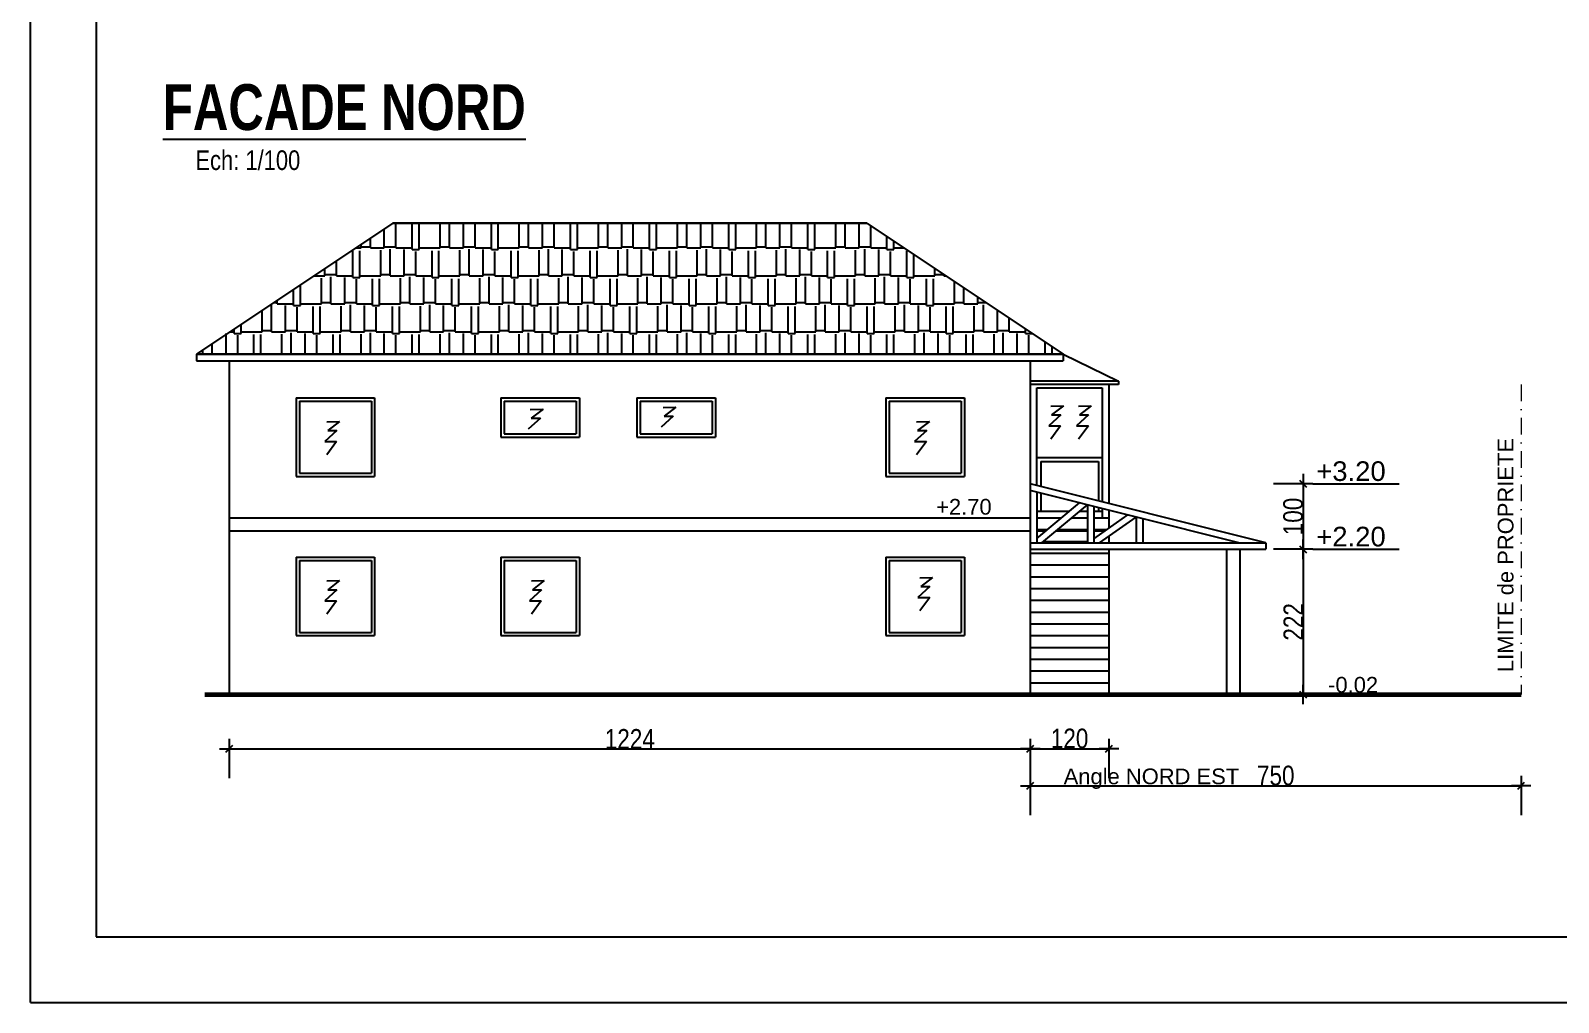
# Model space of a CAD drawing. Header units: centimetres. Extents: x 16433 to 114398, y -50094 to -12305.
# Drawn here: x 48613 to 49780, y -46281 to -45538 of the extents above; entities that cross this region are included whole.
import ezdxf
from ezdxf.enums import TextEntityAlignment as Align

# ---------------------------------------------------------------- set-up
doc = ezdxf.new("R2010")
doc.units = ezdxf.units.CM
doc.header["$LTSCALE"] = 0.5
doc.linetypes.add('TIRETPTX2', pattern=[50.8, 25.4, -12.7, 0, -12.7])
doc.layers.get('DEFPOINTS').update_dxf_attribs({"linetype": 'CONTINUOUS'})
for name, color, linetype in [('01_fenetres', 171, 'CONTINUOUS'), ('01_linteaux', 2, 'CONTINUOUS'), ('01_poch_murs', 253, 'CONTINUOUS'), ('01_texte', 230, 'CONTINUOUS'), ('AA_COTES', 2, 'CONTINUOUS')]:
    doc.layers.add(name, color=color, linetype=linetype)
doc.layers.add('01_murs_coup', color=5, linetype='CONTINUOUS', lineweight=60)
doc.layers.add('01_tram_axes', color=2, linetype='TIRETPTX2', lineweight=9)
doc.styles.add('ARIAL', font='arial.ttf')
doc.styles.add('impact', font='impact.ttf')
doc.styles.add('MATTE_TXT', font='arial.ttf')
doc.styles.add('STYLE2', font='ARIALN.TTF')
doc.dimstyles.new('JB100', dxfattribs={"dimscale": 0.1, "dimtxt": 150, "dimasz": 15, "dimexe": 0.1, "dimexo": 0.1, "dimgap": 0.09, "dimtad": 1, "dimdec": 1, "dimlfac": 2, "dimdsep": 46, "dimtxsty": 'STYLE2', "dimblk1": 'BOND_G', "dimblk2": 'BOND_D', "dimsah": 1, "dimcen": 1.5, "dimdle": 0.01, "dimse1": 1, "dimse2": 1, "dimclrd": 4, "dimclre": 2, "dimclrt": 6, "dimazin": 2, "dimtfac": 2.333333, "dimtdec": 1, "dimtix": 1, "dimtmove": 2, "dimatfit": 3, "dimldrblk": 'BOND_G', "dimfxl": 1, "dimtolj": 1, "dimtzin": 0, "dimarcsym": 0})
doc.dimstyles.new('JB50', dxfattribs={"dimscale": 0.1, "dimtxt": 150, "dimasz": 15, "dimexe": 0.1, "dimexo": 0.1, "dimgap": 0.09, "dimtad": 1, "dimdec": 1, "dimdsep": 46, "dimtxsty": 'STYLE2', "dimblk1": 'BOND_G', "dimblk2": 'BOND_D', "dimsah": 1, "dimcen": 1.5, "dimdle": 0.01, "dimse1": 1, "dimse2": 1, "dimclrd": 4, "dimclre": 2, "dimclrt": 6, "dimazin": 2, "dimtfac": 2.333333, "dimtdec": 1, "dimtix": 1, "dimtmove": 2, "dimatfit": 3, "dimldrblk": 'BOND_G', "dimfxl": 1, "dimtolj": 1, "dimtzin": 0, "dimarcsym": 0})

# ---------------------------------------------------------------- blocks, each defined once
blk = doc.blocks.new('BOND_G')
at = {"layer": 'AA_COTES', "color": 0}
for p, q in [((0, -5), (0, 15)), ((5, 0), (-5, 0)), ((1.77, 1.77), (-1.77, -1.77))]:
    blk.add_line(p, q, dxfattribs=at)
blk = doc.blocks.new('BOND_D')
at = {"layer": 'AA_COTES', "color": 0}
for p, q in [((5, 0), (-5, 0)), ((-1.77, -1.77), (1.77, 1.77)), ((0, 5), (0, -15))]:
    blk.add_line(p, q, dxfattribs=at)
blk = doc.blocks.new('*D4524')
at = {"layer": '01_linteaux', "color": 4, "lineweight": -2, "ltscale": 2, "transparency": 16777216}
blk.add_line((48766.1, -46086.7), (49375.1, -46086.7), dxfattribs=at)
at = {"layer": 'DEFPOINTS', "color": 0, "ltscale": 2}
for p in [(48764.6, -46045.3), (49376.6, -46045.3), (49376.6, -46086.7)]:
    blk.add_point(p, dxfattribs=at)
at = {"layer": '01_linteaux', "color": 4, "lineweight": -2, "ltscale": 2, "transparency": 16777216, "xscale": 1.5, "yscale": 1.5, "zscale": 1.5, "rotation": 180}
blk.add_blockref('BOND_G', (48764.6, -46086.7), dxfattribs=at)
at = {"layer": '01_linteaux', "color": 4, "lineweight": -2, "ltscale": 2, "transparency": 16777216, "xscale": 1.5, "yscale": 1.5, "zscale": 1.5}
blk.add_blockref('BOND_D', (49376.6, -46086.7), dxfattribs=at)
at = {"layer": '01_linteaux', "color": 6, "ltscale": 2, "transparency": 16777216, "insert": (49070.6, -46079.2), "char_height": 15, "attachment_point": 5, "style": 'STYLE2'}
blk.add_mtext('\\A1;1224', dxfattribs=at)
blk = doc.blocks.new('*D4525')
at = {"layer": '01_linteaux', "color": 4, "lineweight": -2, "ltscale": 2, "transparency": 16777216}
blk.add_line((49378.1, -46086.7), (49435.1, -46086.7), dxfattribs=at)
at = {"layer": 'DEFPOINTS', "color": 0, "ltscale": 2}
for p in [(49376.6, -46045.3), (49436.6, -46045.3), (49436.6, -46086.7)]:
    blk.add_point(p, dxfattribs=at)
at = {"layer": '01_linteaux', "color": 4, "lineweight": -2, "ltscale": 2, "transparency": 16777216, "xscale": 1.5, "yscale": 1.5, "zscale": 1.5, "rotation": 180}
blk.add_blockref('BOND_G', (49376.6, -46086.7), dxfattribs=at)
at = {"layer": '01_linteaux', "color": 4, "lineweight": -2, "ltscale": 2, "transparency": 16777216, "xscale": 1.5, "yscale": 1.5, "zscale": 1.5}
blk.add_blockref('BOND_D', (49436.6, -46086.7), dxfattribs=at)
at = {"layer": '01_linteaux', "color": 6, "ltscale": 2, "transparency": 16777216, "insert": (49406.6, -46079), "char_height": 15, "attachment_point": 5, "style": 'STYLE2'}
blk.add_mtext('\\A1;120', dxfattribs=at)
blk = doc.blocks.new('*D4526')
at = {"layer": '01_linteaux', "color": 4, "lineweight": -2, "ltscale": 2, "transparency": 16777216}
blk.add_line((49378.1, -46115), (49750.1, -46115), dxfattribs=at)
at = {"layer": 'DEFPOINTS', "color": 0, "ltscale": 2}
for p in [(49751.6, -46045.3), (49376.6, -46064.2), (49751.6, -46115)]:
    blk.add_point(p, dxfattribs=at)
at = {"layer": '01_linteaux', "color": 4, "lineweight": -2, "ltscale": 2, "transparency": 16777216, "xscale": 1.5, "yscale": 1.5, "zscale": 1.5, "rotation": 180}
blk.add_blockref('BOND_G', (49376.6, -46115), dxfattribs=at)
at = {"layer": '01_linteaux', "color": 4, "lineweight": -2, "ltscale": 2, "transparency": 16777216, "xscale": 1.5, "yscale": 1.5, "zscale": 1.5}
blk.add_blockref('BOND_D', (49751.6, -46115), dxfattribs=at)
at = {"layer": '01_linteaux', "color": 6, "ltscale": 2, "transparency": 16777216, "insert": (49564.1, -46107.3), "char_height": 15, "attachment_point": 5, "style": 'STYLE2'}
blk.add_mtext('\\A1;750', dxfattribs=at)
blk = doc.blocks.new('*D4535')
at = {"layer": '01_linteaux', "color": 4, "lineweight": -2, "ltscale": 2, "transparency": 16777216}
blk.add_line((49585, -45885.8), (49585, -45932.8), dxfattribs=at)
at = {"layer": 'DEFPOINTS', "color": 0, "ltscale": 2}
for p in [(49376.6, -45884.3), (49556.6, -45934.3), (49585, -45934.3)]:
    blk.add_point(p, dxfattribs=at)
at = {"layer": '01_linteaux', "color": 4, "lineweight": -2, "ltscale": 2, "transparency": 16777216, "xscale": 1.5, "yscale": 1.5, "zscale": 1.5}
for name, p, rotation in [('BOND_G', (49585, -45884.3), 90), ('BOND_D', (49585, -45934.3), 270)]:
    blk.add_blockref(name, p, dxfattribs=dict(at, rotation=rotation))
at = {"layer": '01_linteaux', "color": 6, "ltscale": 2, "transparency": 16777216, "insert": (49577.4, -45909.3), "char_height": 15, "attachment_point": 5, "rotation": 90, "style": 'STYLE2'}
blk.add_mtext('\\A1;100', dxfattribs=at)
blk = doc.blocks.new('*D4536')
at = {"layer": '01_linteaux', "color": 4, "lineweight": -2, "ltscale": 2, "transparency": 16777216}
blk.add_line((49585, -45935.8), (49585, -46043.8), dxfattribs=at)
at = {"layer": 'DEFPOINTS', "color": 0, "ltscale": 2}
for p in [(49577.5, -45934.3), (49585, -46045.3), (49588, -46045.3)]:
    blk.add_point(p, dxfattribs=at)
at = {"layer": '01_linteaux', "color": 4, "lineweight": -2, "ltscale": 2, "transparency": 16777216, "xscale": 1.5, "yscale": 1.5, "zscale": 1.5}
for name, p, rotation in [('BOND_G', (49585, -45934.3), 90), ('BOND_D', (49585, -46045.3), 270)]:
    blk.add_blockref(name, p, dxfattribs=dict(at, rotation=rotation))
at = {"layer": '01_linteaux', "color": 6, "ltscale": 2, "transparency": 16777216, "insert": (49577.5, -45989.8), "char_height": 15, "attachment_point": 5, "rotation": 90, "style": 'STYLE2'}
blk.add_mtext('\\A1;222', dxfattribs=at)

msp = doc.modelspace()

# ---------------------------------------------------------------- linework, layer by layer
at = {"layer": '01_fenetres', "ltscale": 30}
for p, q in [((48662.75, -44845.563), (48662.75, -46230.563)), ((48662.75, -46230.563), (49612.75, -46230.563)), ((48662.75, -46230.563), (49612.75, -46230.563)), ((48662.75, -46230.563), (50662.75, -46230.563))]:
    msp.add_line(p, q, dxfattribs=at)
at = {"layer": '01_linteaux', "ltscale": 2}
for p, q in [((48889.587, -45685.315), (48739.587, -45785.315)), ((48889.587, -45685.315), (48739.587, -45785.315)), ((48889.587, -45685.315), (49251.587, -45685.315)), ((49251.587, -45685.315), (48889.587, -45685.315)), ((49251.587, -45685.315), (49401.587, -45785.315)), ((49251.587, -45685.315), (49401.587, -45785.315)), ((48739.587, -45785.315), (48739.587, -45790.315)), ((48739.587, -45785.315), (49401.587, -45785.315)), ((49401.587, -45785.315), (48739.587, -45785.315)), ((48739.587, -45790.315), (49401.587, -45790.315)), ((48764.587, -45790.315), (48764.587, -46045.315)), ((49376.587, -45790.315), (49376.587, -46045.315)), ((49401.587, -45785.315), (49401.587, -45790.315)), ((49381.587, -45885.565), (49381.587, -45811.084)), ((48815.648, -45818.668), (48815.648, -45878.668)), ((48815.648, -45818.668), (48875.648, -45818.668)), ((48818.148, -45821.168), (48818.148, -45876.168)), ((48818.148, -45821.168), (48873.148, -45821.168)), ((48873.148, -45821.168), (48873.148, -45876.168)), ((48875.648, -45818.668), (48875.648, -45878.668)), ((48972.036, -45818.668), (48972.036, -45848.668)), ((48972.036, -45818.668), (49032.036, -45818.668)), ((48974.536, -45821.168), (48974.536, -45846.168)), ((48974.536, -45821.168), (49029.536, -45821.168)), ((49029.536, -45821.168), (49029.536, -45846.168)), ((49032.036, -45818.668), (49032.036, -45848.668)), ((49076.038, -45818.668), (49076.038, -45848.668)), ((49076.038, -45818.668), (49136.038, -45818.668)), ((49078.538, -45821.168), (49078.538, -45846.168)), ((49078.538, -45821.168), (49133.538, -45821.168)), ((49133.538, -45821.168), (49133.538, -45846.168)), ((49136.038, -45818.668), (49136.038, -45848.668)), ((49266.323, -45818.668), (49266.323, -45878.668)), ((49266.323, -45818.668), (49326.323, -45818.668)), ((49268.823, -45821.168), (49268.823, -45876.168)), ((49268.823, -45821.168), (49323.823, -45821.168)), ((49323.823, -45821.168), (49323.823, -45876.168)), ((49326.323, -45818.668), (49326.323, -45878.668)), ((48972.036, -45848.668), (49032.036, -45848.668)), ((48974.536, -45846.168), (49029.536, -45846.168)), ((49076.038, -45848.668), (49136.038, -45848.668)), ((49078.538, -45846.168), (49133.538, -45846.168)), ((48818.148, -45876.168), (48873.148, -45876.168)), ((49268.823, -45876.168), (49323.823, -45876.168)), ((48815.648, -45878.668), (48875.648, -45878.668)), ((49266.323, -45878.668), (49326.323, -45878.668)), ((49556.587, -45929.315), (49376.587, -45884.315)), ((49535.971, -45929.315), (49376.587, -45889.469)), ((49381.587, -45890.719), (49381.587, -45929.315)), ((49381.587, -45926.06), (49414.207, -45898.874)), ((48764.587, -45910.315), (49376.587, -45910.315)), ((49385.492, -45929.315), (49420.215, -45900.376)), ((49420.215, -45900.376), (49420.215, -45929.315)), ((49425.215, -45901.626), (49425.215, -45929.315)), ((49425.215, -45926.261), (49451.106, -45908.098)), ((49429.568, -45929.315), (49457.525, -45909.703)), ((49457.525, -45909.703), (49457.525, -45929.315)), ((49462.525, -45910.953), (49462.525, -45929.315)), ((48764.587, -45920.315), (49376.587, -45920.315)), ((49376.587, -45929.315), (49556.587, -45929.315)), ((49376.587, -45934.315), (49556.587, -45934.315)), ((49526.587, -45934.315), (49526.587, -46045.315)), ((49536.587, -45934.315), (49536.587, -46045.315)), ((49556.587, -45929.315), (49556.587, -45934.315)), ((48815.648, -45940.315), (48815.648, -46000.315)), ((48815.648, -45940.315), (48875.648, -45940.315)), ((48818.148, -45942.815), (48818.148, -45997.815)), ((48818.148, -45942.815), (48873.148, -45942.815)), ((48873.148, -45942.815), (48873.148, -45997.815)), ((48875.648, -45940.315), (48875.648, -46000.315)), ((48972.036, -45940.315), (48972.036, -46000.315)), ((48972.036, -45940.315), (49032.036, -45940.315)), ((48974.536, -45942.815), (48974.536, -45997.815)), ((48974.536, -45942.815), (49029.536, -45942.815)), ((49029.536, -45942.815), (49029.536, -45997.815)), ((49032.036, -45940.315), (49032.036, -46000.315)), ((49266.323, -45940.315), (49266.323, -46000.315)), ((49266.323, -45940.315), (49326.323, -45940.315)), ((49268.823, -45942.815), (49268.823, -45997.815)), ((49268.823, -45942.815), (49323.823, -45942.815)), ((49323.823, -45942.815), (49323.823, -45997.815)), ((49326.323, -45940.315), (49326.323, -46000.315)), ((48815.648, -46000.315), (48875.648, -46000.315)), ((48818.148, -45997.815), (48873.148, -45997.815)), ((48972.036, -46000.315), (49032.036, -46000.315)), ((48974.536, -45997.815), (49029.536, -45997.815)), ((49266.323, -46000.315), (49326.323, -46000.315)), ((49268.823, -45997.815), (49323.823, -45997.815))]:
    msp.add_line(p, q, dxfattribs=at)
at = {"layer": '01_murs_coup', "ltscale": 2}
msp.add_line((48745.914, -46045.315), (49751.587, -46045.315), dxfattribs=at)
at = {"layer": '01_poch_murs', "linetype": 'Continuous', "ltscale": 2}
for p, q in [((48891.907, -45704.106), (48891.907, -45685.437)), ((48904.353, -45705.44), (48904.353, -45685.315)), ((48909.687, -45705.44), (48909.687, -45685.315)), ((48925.689, -45704.106), (48925.689, -45685.315)), ((48932.801, -45704.106), (48932.801, -45685.315)), ((48943.469, -45704.106), (48943.469, -45685.315)), ((48952.359, -45704.106), (48952.359, -45685.437)), ((48964.805, -45705.44), (48964.805, -45685.315)), ((48970.139, -45705.44), (48970.139, -45685.315)), ((48986.141, -45704.106), (48986.141, -45685.315)), ((48993.253, -45704.106), (48993.253, -45685.315)), ((49003.921, -45704.106), (49003.921, -45685.315)), ((49012.811, -45704.106), (49012.811, -45685.437)), ((49025.257, -45705.44), (49025.257, -45684.993)), ((49030.591, -45705.44), (49030.591, -45685.315)), ((49046.593, -45704.106), (49046.593, -45685.315)), ((49053.705, -45704.106), (49053.705, -45685.315)), ((49064.373, -45704.106), (49064.373, -45685.315)), ((49073.263, -45704.106), (49073.263, -45685.437)), ((49085.709, -45705.44), (49085.709, -45685.315)), ((49091.043, -45705.44), (49091.043, -45685.315)), ((49107.045, -45704.106), (49107.045, -45685.315)), ((49114.157, -45704.106), (49114.157, -45685.315)), ((49124.825, -45704.106), (49124.825, -45685.315)), ((49133.715, -45704.106), (49133.715, -45685.437)), ((49146.161, -45705.44), (49146.161, -45685.315)), ((49151.495, -45705.44), (49151.495, -45685.315)), ((49167.497, -45704.106), (49167.497, -45685.315)), ((49174.609, -45704.106), (49174.609, -45685.315)), ((49185.277, -45704.106), (49185.277, -45685.315)), ((49194.167, -45704.106), (49194.167, -45685.437)), ((49206.613, -45705.44), (49206.613, -45684.993)), ((49211.947, -45705.44), (49211.947, -45684.993)), ((49227.949, -45704.106), (49227.949, -45685.315)), ((49235.061, -45704.106), (49235.061, -45685.315)), ((49245.729, -45704.106), (49245.729, -45685.315)), ((49254.619, -45704.106), (49254.619, -45687.336)), ((48872.349, -45704.106), (48872.349, -45696.807)), ((48883.017, -45704.106), (48883.017, -45689.695)), ((49267.065, -45705.44), (49267.065, -45695.633)), ((49272.399, -45705.44), (49272.399, -45699.189)), ((48859.014, -45726.776), (48859.014, -45706.329)), ((48861.4, -45704.106), (48865.237, -45704.106)), ((48864.348, -45726.776), (48864.348, -45706.329)), ((48865.237, -45704.106), (48865.237, -45701.548)), ((48865.237, -45703.217), (48872.349, -45703.217)), ((48872.349, -45704.106), (48883.017, -45704.106)), ((48880.35, -45725.442), (48880.35, -45705.884)), ((48883.017, -45703.217), (48891.907, -45703.217)), ((48887.462, -45725.442), (48887.462, -45704.995)), ((48891.907, -45704.106), (48904.353, -45704.106)), ((48898.13, -45725.442), (48898.13, -45705.44)), ((48904.353, -45705.44), (48909.687, -45705.44)), ((48907.02, -45725.442), (48907.02, -45706.773)), ((48909.687, -45704.106), (48925.689, -45704.106)), ((48919.466, -45726.776), (48919.466, -45706.329)), ((48924.8, -45726.776), (48924.8, -45706.329)), ((48925.689, -45703.217), (48932.801, -45703.217)), ((48932.801, -45704.106), (48943.469, -45704.106)), ((48940.802, -45725.442), (48940.802, -45705.884)), ((48943.469, -45703.217), (48952.359, -45703.217)), ((48947.914, -45725.442), (48947.914, -45704.995)), ((48952.359, -45704.106), (48964.805, -45704.106)), ((48958.582, -45725.442), (48958.582, -45705.44)), ((48964.805, -45705.44), (48970.139, -45705.44)), ((48967.472, -45725.442), (48967.472, -45706.773)), ((48970.139, -45704.106), (48986.141, -45704.106)), ((48979.918, -45726.776), (48979.918, -45706.329)), ((48985.252, -45726.776), (48985.252, -45706.329)), ((48986.141, -45703.217), (48993.253, -45703.217)), ((48993.253, -45704.106), (49003.921, -45704.106)), ((49001.254, -45725.442), (49001.254, -45705.884)), ((49003.921, -45703.217), (49012.811, -45703.217)), ((49008.366, -45725.442), (49008.366, -45704.995)), ((49012.811, -45704.106), (49025.257, -45704.106)), ((49019.034, -45725.442), (49019.034, -45705.44)), ((49025.257, -45705.44), (49030.591, -45705.44)), ((49027.924, -45725.442), (49027.924, -45706.773)), ((49030.591, -45704.106), (49046.593, -45704.106)), ((49040.37, -45726.776), (49040.37, -45706.329)), ((49045.704, -45726.776), (49045.704, -45706.329)), ((49046.593, -45703.217), (49053.705, -45703.217)), ((49053.705, -45704.106), (49064.373, -45704.106)), ((49061.706, -45725.442), (49061.706, -45705.884)), ((49064.373, -45703.217), (49073.263, -45703.217)), ((49068.818, -45725.442), (49068.818, -45704.995)), ((49073.263, -45704.106), (49085.709, -45704.106)), ((49079.486, -45725.442), (49079.486, -45705.44)), ((49085.709, -45705.44), (49091.043, -45705.44)), ((49088.376, -45725.442), (49088.376, -45706.773)), ((49091.043, -45704.106), (49107.045, -45704.106)), ((49100.822, -45726.776), (49100.822, -45706.329)), ((49106.156, -45726.776), (49106.156, -45706.329)), ((49107.045, -45703.217), (49114.157, -45703.217)), ((49114.157, -45704.106), (49124.825, -45704.106)), ((49122.158, -45725.442), (49122.158, -45705.884)), ((49124.825, -45703.217), (49133.715, -45703.217)), ((49129.27, -45725.442), (49129.27, -45704.995)), ((49133.715, -45704.106), (49146.161, -45704.106)), ((49139.938, -45725.442), (49139.938, -45705.44)), ((49146.161, -45705.44), (49151.495, -45705.44)), ((49148.828, -45725.442), (49148.828, -45706.773)), ((49151.495, -45704.106), (49167.497, -45704.106)), ((49161.274, -45726.776), (49161.274, -45706.329)), ((49166.608, -45726.776), (49166.608, -45706.329)), ((49167.497, -45703.217), (49174.609, -45703.217)), ((49174.609, -45704.106), (49185.277, -45704.106)), ((49182.61, -45725.442), (49182.61, -45705.884)), ((49185.277, -45703.217), (49194.167, -45703.217)), ((49189.722, -45725.442), (49189.722, -45704.995)), ((49194.167, -45704.106), (49206.613, -45704.106)), ((49200.39, -45725.442), (49200.39, -45705.44)), ((49206.613, -45705.44), (49211.947, -45705.44)), ((49209.28, -45725.442), (49209.28, -45706.773)), ((49211.947, -45704.106), (49227.949, -45704.106)), ((49221.726, -45726.776), (49221.726, -45706.329)), ((49227.06, -45726.776), (49227.06, -45706.329)), ((49227.949, -45703.217), (49235.061, -45703.217)), ((49235.061, -45704.106), (49245.729, -45704.106)), ((49243.062, -45725.442), (49243.062, -45705.884)), ((49245.729, -45703.217), (49254.619, -45703.217)), ((49250.174, -45725.442), (49250.174, -45704.995)), ((49254.619, -45704.106), (49267.065, -45704.106)), ((49260.842, -45725.442), (49260.842, -45705.44)), ((49267.065, -45705.44), (49272.399, -45705.44)), ((49269.732, -45725.442), (49269.732, -45706.773)), ((49272.399, -45704.106), (49279.774, -45704.106)), ((49282.178, -45726.776), (49282.178, -45706.329)), ((49287.512, -45726.776), (49287.512, -45709.265)), ((48837.678, -45725.442), (48837.678, -45719.921)), ((48837.678, -45724.553), (48846.568, -45724.553)), ((48846.568, -45725.442), (48846.568, -45713.994)), ((48880.35, -45724.553), (48887.462, -45724.553)), ((48898.13, -45724.553), (48907.02, -45724.553)), ((48940.802, -45724.553), (48947.914, -45724.553)), ((48958.582, -45724.553), (48967.472, -45724.553)), ((49001.254, -45724.553), (49008.366, -45724.553)), ((49019.034, -45724.553), (49027.924, -45724.553)), ((49061.706, -45724.553), (49068.818, -45724.553)), ((49079.486, -45724.553), (49088.376, -45724.553)), ((49122.158, -45724.553), (49129.27, -45724.553)), ((49139.938, -45724.553), (49148.828, -45724.553)), ((49182.61, -45724.553), (49189.722, -45724.553)), ((49200.39, -45724.553), (49209.28, -45724.553)), ((49243.062, -45724.553), (49250.174, -45724.553)), ((49260.842, -45724.553), (49269.732, -45724.553)), ((49303.514, -45725.442), (49303.514, -45719.933)), ((49303.514, -45724.553), (49310.626, -45724.553)), ((48813.675, -45748.112), (48813.675, -45735.923)), ((48819.009, -45748.112), (48819.009, -45732.367)), ((48829.396, -45725.442), (48837.678, -45725.442)), ((48835.011, -45746.778), (48835.011, -45727.22)), ((48842.123, -45746.778), (48842.123, -45726.331)), ((48846.568, -45725.442), (48859.014, -45725.442)), ((48852.791, -45746.778), (48852.791, -45726.776)), ((48859.014, -45726.776), (48864.348, -45726.776)), ((48861.681, -45746.778), (48861.681, -45728.109)), ((48864.348, -45725.442), (48880.35, -45725.442)), ((48874.127, -45748.112), (48874.127, -45727.665)), ((48879.461, -45748.112), (48879.461, -45727.665)), ((48887.462, -45725.442), (48898.13, -45725.442)), ((48895.463, -45746.778), (48895.463, -45727.22)), ((48902.575, -45746.778), (48902.575, -45726.331)), ((48907.02, -45725.442), (48919.466, -45725.442)), ((48913.243, -45746.778), (48913.243, -45726.776)), ((48919.466, -45726.776), (48924.8, -45726.776)), ((48922.133, -45746.778), (48922.133, -45728.109)), ((48924.8, -45725.442), (48940.802, -45725.442)), ((48934.579, -45748.112), (48934.579, -45727.665)), ((48939.913, -45748.112), (48939.913, -45727.665)), ((48947.914, -45725.442), (48958.582, -45725.442)), ((48955.915, -45746.778), (48955.915, -45727.22)), ((48963.027, -45746.778), (48963.027, -45726.331)), ((48967.472, -45725.442), (48979.918, -45725.442)), ((48973.695, -45746.778), (48973.695, -45726.776)), ((48979.918, -45726.776), (48985.252, -45726.776)), ((48982.585, -45746.778), (48982.585, -45728.109)), ((48985.252, -45725.442), (49001.254, -45725.442)), ((48995.031, -45748.112), (48995.031, -45727.665)), ((49000.365, -45748.112), (49000.365, -45727.665)), ((49008.366, -45725.442), (49019.034, -45725.442)), ((49016.367, -45746.778), (49016.367, -45727.22)), ((49023.479, -45746.778), (49023.479, -45726.331)), ((49027.924, -45725.442), (49040.37, -45725.442)), ((49034.147, -45746.778), (49034.147, -45726.776)), ((49040.37, -45726.776), (49045.704, -45726.776)), ((49043.037, -45746.778), (49043.037, -45728.109)), ((49045.704, -45725.442), (49061.706, -45725.442)), ((49055.483, -45748.112), (49055.483, -45727.665)), ((49060.817, -45748.112), (49060.817, -45727.665)), ((49068.818, -45725.442), (49079.486, -45725.442)), ((49076.819, -45746.778), (49076.819, -45727.22)), ((49083.931, -45746.778), (49083.931, -45726.331)), ((49088.376, -45725.442), (49100.822, -45725.442)), ((49094.599, -45746.778), (49094.599, -45726.776)), ((49100.822, -45726.776), (49106.156, -45726.776)), ((49103.489, -45746.778), (49103.489, -45728.109)), ((49106.156, -45725.442), (49122.158, -45725.442)), ((49115.935, -45748.112), (49115.935, -45727.665)), ((49121.269, -45748.112), (49121.269, -45727.665)), ((49129.27, -45725.442), (49139.938, -45725.442)), ((49137.271, -45746.778), (49137.271, -45727.22)), ((49144.383, -45746.778), (49144.383, -45726.331)), ((49148.828, -45725.442), (49161.274, -45725.442)), ((49155.051, -45746.778), (49155.051, -45726.776)), ((49161.274, -45726.776), (49166.608, -45726.776)), ((49163.941, -45746.778), (49163.941, -45728.109)), ((49166.608, -45725.442), (49182.61, -45725.442)), ((49176.387, -45748.112), (49176.387, -45727.665)), ((49181.721, -45748.112), (49181.721, -45727.665)), ((49189.722, -45725.442), (49200.39, -45725.442)), ((49197.723, -45746.778), (49197.723, -45727.22)), ((49204.835, -45746.778), (49204.835, -45726.331)), ((49209.28, -45725.442), (49221.726, -45725.442)), ((49215.503, -45746.778), (49215.503, -45726.776)), ((49221.726, -45726.776), (49227.06, -45726.776)), ((49224.393, -45746.778), (49224.393, -45728.109)), ((49227.06, -45725.442), (49243.062, -45725.442)), ((49236.839, -45748.112), (49236.839, -45727.665)), ((49242.173, -45748.112), (49242.173, -45727.665)), ((49250.174, -45725.442), (49260.842, -45725.442)), ((49258.175, -45746.778), (49258.175, -45727.22)), ((49265.287, -45746.778), (49265.287, -45726.331)), ((49269.732, -45725.442), (49282.178, -45725.442)), ((49275.955, -45746.778), (49275.955, -45726.776)), ((49282.178, -45726.776), (49287.512, -45726.776)), ((49284.845, -45746.778), (49284.845, -45728.109)), ((49287.512, -45725.442), (49303.514, -45725.442)), ((49297.291, -45748.112), (49297.291, -45727.665)), ((49302.625, -45748.112), (49302.625, -45727.665)), ((49310.626, -45725.442), (49310.626, -45724.674)), ((49310.626, -45725.442), (49311.778, -45725.442)), ((49318.627, -45746.778), (49318.627, -45730.008)), ((49325.739, -45746.778), (49325.739, -45734.749)), ((48796.784, -45768.114), (48796.784, -45747.667)), ((48798.725, -45745.889), (48801.229, -45745.889)), ((48801.229, -45746.778), (48801.229, -45744.22)), ((48801.229, -45746.778), (48813.675, -45746.778)), ((48819.009, -45746.778), (48835.011, -45746.778)), ((48835.011, -45745.889), (48842.123, -45745.889)), ((48842.123, -45746.778), (48852.791, -45746.778)), ((48852.791, -45745.889), (48861.681, -45745.889)), ((48857.236, -45768.114), (48857.236, -45747.667)), ((48861.681, -45746.778), (48874.127, -45746.778)), ((48879.461, -45746.778), (48895.463, -45746.778)), ((48895.463, -45745.889), (48902.575, -45745.889)), ((48902.575, -45746.778), (48913.243, -45746.778)), ((48913.243, -45745.889), (48922.133, -45745.889)), ((48917.688, -45768.114), (48917.688, -45747.667)), ((48922.133, -45746.778), (48934.579, -45746.778)), ((48939.913, -45746.778), (48955.915, -45746.778)), ((48955.915, -45745.889), (48963.027, -45745.889)), ((48963.027, -45746.778), (48973.695, -45746.778)), ((48973.695, -45745.889), (48982.585, -45745.889)), ((48978.14, -45768.114), (48978.14, -45747.667)), ((48982.585, -45746.778), (48995.031, -45746.778)), ((49000.365, -45746.778), (49016.367, -45746.778)), ((49016.367, -45745.889), (49023.479, -45745.889)), ((49023.479, -45746.778), (49034.147, -45746.778)), ((49034.147, -45745.889), (49043.037, -45745.889)), ((49038.592, -45768.114), (49038.592, -45747.667)), ((49043.037, -45746.778), (49055.483, -45746.778)), ((49060.817, -45746.778), (49076.819, -45746.778)), ((49076.819, -45745.889), (49083.931, -45745.889)), ((49083.931, -45746.778), (49094.599, -45746.778)), ((49094.599, -45745.889), (49103.489, -45745.889)), ((49099.044, -45768.114), (49099.044, -45747.667)), ((49103.489, -45746.778), (49115.935, -45746.778)), ((49121.269, -45746.778), (49137.271, -45746.778)), ((49137.271, -45745.889), (49144.383, -45745.889)), ((49144.383, -45746.778), (49155.051, -45746.778)), ((49155.051, -45745.889), (49163.941, -45745.889)), ((49159.496, -45768.114), (49159.496, -45747.667)), ((49163.941, -45746.778), (49176.387, -45746.778)), ((49181.721, -45746.778), (49197.723, -45746.778)), ((49197.723, -45745.889), (49204.835, -45745.889)), ((49204.835, -45746.778), (49215.503, -45746.778)), ((49215.503, -45745.889), (49224.393, -45745.889)), ((49219.948, -45768.114), (49219.948, -45747.667)), ((49224.393, -45746.778), (49236.839, -45746.778)), ((49242.173, -45746.778), (49258.175, -45746.778)), ((49258.175, -45745.889), (49265.287, -45745.889)), ((49265.287, -45746.778), (49275.955, -45746.778)), ((49275.955, -45745.889), (49284.845, -45745.889)), ((49280.4, -45768.114), (49280.4, -45747.667)), ((49284.845, -45746.778), (49297.291, -45746.778)), ((49302.625, -45746.778), (49318.627, -45746.778)), ((49318.627, -45745.889), (49325.739, -45745.889)), ((49325.739, -45746.778), (49336.407, -45746.778)), ((49336.407, -45746.778), (49336.407, -45741.861)), ((49336.407, -45745.889), (49342.448, -45745.889)), ((49340.852, -45768.114), (49340.852, -45747.667)), ((48789.672, -45768.114), (48789.672, -45751.925)), ((48807.452, -45768.114), (48807.452, -45748.112)), ((48813.675, -45748.112), (48819.009, -45748.112)), ((48816.342, -45768.114), (48816.342, -45749.445)), ((48828.788, -45769.448), (48828.788, -45749.001)), ((48834.122, -45769.448), (48834.122, -45749.001)), ((48850.124, -45768.114), (48850.124, -45748.556)), ((48867.904, -45768.114), (48867.904, -45748.112)), ((48874.127, -45748.112), (48879.461, -45748.112)), ((48876.794, -45768.114), (48876.794, -45749.445)), ((48889.24, -45769.448), (48889.24, -45749.001)), ((48894.574, -45769.448), (48894.574, -45749.001)), ((48910.576, -45768.114), (48910.576, -45748.556)), ((48928.356, -45768.114), (48928.356, -45748.112)), ((48934.579, -45748.112), (48939.913, -45748.112)), ((48937.246, -45768.114), (48937.246, -45749.445)), ((48949.692, -45769.448), (48949.692, -45749.001)), ((48955.026, -45769.448), (48955.026, -45749.001)), ((48971.028, -45768.114), (48971.028, -45748.556)), ((48988.808, -45768.114), (48988.808, -45748.112)), ((48995.031, -45748.112), (49000.365, -45748.112)), ((48997.698, -45768.114), (48997.698, -45749.445)), ((49010.144, -45769.448), (49010.144, -45749.001)), ((49015.478, -45769.448), (49015.478, -45749.001)), ((49031.48, -45768.114), (49031.48, -45748.556)), ((49049.26, -45768.114), (49049.26, -45748.112)), ((49055.483, -45748.112), (49060.817, -45748.112)), ((49058.15, -45768.114), (49058.15, -45749.445)), ((49070.596, -45769.448), (49070.596, -45749.001)), ((49075.93, -45769.448), (49075.93, -45749.001)), ((49091.932, -45768.114), (49091.932, -45748.556)), ((49109.712, -45768.114), (49109.712, -45748.112)), ((49115.935, -45748.112), (49121.269, -45748.112)), ((49118.602, -45768.114), (49118.602, -45749.445)), ((49131.048, -45769.448), (49131.048, -45749.001)), ((49136.382, -45769.448), (49136.382, -45749.001)), ((49152.384, -45768.114), (49152.384, -45748.556)), ((49170.164, -45768.114), (49170.164, -45748.112)), ((49176.387, -45748.112), (49181.721, -45748.112)), ((49179.054, -45768.114), (49179.054, -45749.445)), ((49191.5, -45769.448), (49191.5, -45749.001)), ((49196.834, -45769.448), (49196.834, -45749.001)), ((49212.836, -45768.114), (49212.836, -45748.556)), ((49230.616, -45768.114), (49230.616, -45748.112)), ((49236.839, -45748.112), (49242.173, -45748.112)), ((49239.506, -45768.114), (49239.506, -45749.445)), ((49251.952, -45769.448), (49251.952, -45749.001)), ((49257.286, -45769.448), (49257.286, -45749.001)), ((49273.288, -45768.114), (49273.288, -45748.556)), ((49291.068, -45768.114), (49291.068, -45748.112)), ((49297.291, -45748.112), (49302.625, -45748.112)), ((49299.958, -45768.114), (49299.958, -45749.445)), ((49312.404, -45769.448), (49312.404, -45749.001)), ((49317.738, -45769.448), (49317.738, -45749.001)), ((49333.74, -45768.114), (49333.74, -45748.556)), ((49351.52, -45768.114), (49351.52, -45751.937)), ((49360.41, -45768.114), (49360.41, -45757.863)), ((48762.113, -45785.315), (48762.113, -45769.448)), ((48765.388, -45768.114), (48768.336, -45768.114)), ((48768.336, -45769.448), (48768.336, -45766.149)), ((48768.336, -45769.448), (48773.67, -45769.448)), ((48771.003, -45785.315), (48771.003, -45770.781)), ((48773.67, -45769.448), (48773.67, -45762.593)), ((48773.67, -45768.114), (48789.672, -45768.114)), ((48783.449, -45785.315), (48783.449, -45770.337)), ((48788.783, -45785.315), (48788.783, -45770.337)), ((48789.672, -45767.225), (48796.784, -45767.225)), ((48796.784, -45768.114), (48807.452, -45768.114)), ((48804.785, -45785.315), (48804.785, -45769.892)), ((48807.452, -45767.225), (48816.342, -45767.225)), ((48811.897, -45785.315), (48811.897, -45769.003)), ((48816.342, -45768.114), (48828.788, -45768.114)), ((48822.565, -45785.315), (48822.565, -45769.448)), ((48828.788, -45769.448), (48834.122, -45769.448)), ((48831.455, -45785.315), (48831.455, -45770.781)), ((48834.122, -45768.114), (48850.124, -45768.114)), ((48843.901, -45785.315), (48843.901, -45770.337)), ((48849.235, -45785.315), (48849.235, -45770.337)), ((48850.124, -45767.225), (48857.236, -45767.225)), ((48857.236, -45768.114), (48867.904, -45768.114)), ((48865.237, -45785.315), (48865.237, -45769.892)), ((48867.904, -45767.225), (48876.794, -45767.225)), ((48872.349, -45785.315), (48872.349, -45769.003)), ((48876.794, -45768.114), (48889.24, -45768.114)), ((48883.017, -45785.315), (48883.017, -45769.448)), ((48889.24, -45769.448), (48894.574, -45769.448)), ((48891.907, -45785.315), (48891.907, -45770.781)), ((48894.574, -45768.114), (48910.576, -45768.114)), ((48904.353, -45785.315), (48904.353, -45770.337)), ((48909.687, -45785.315), (48909.687, -45770.337)), ((48910.576, -45767.225), (48917.688, -45767.225)), ((48917.688, -45768.114), (48928.356, -45768.114)), ((48925.689, -45785.315), (48925.689, -45769.892)), ((48928.356, -45767.225), (48937.246, -45767.225)), ((48932.801, -45785.315), (48932.801, -45769.003)), ((48937.246, -45768.114), (48949.692, -45768.114)), ((48943.469, -45785.315), (48943.469, -45769.448)), ((48949.692, -45769.448), (48955.026, -45769.448)), ((48952.359, -45785.315), (48952.359, -45770.781)), ((48955.026, -45768.114), (48971.028, -45768.114)), ((48964.805, -45785.315), (48964.805, -45770.337)), ((48970.139, -45785.315), (48970.139, -45770.337)), ((48971.028, -45767.225), (48978.14, -45767.225)), ((48978.14, -45768.114), (48988.808, -45768.114)), ((48986.141, -45785.315), (48986.141, -45769.892)), ((48988.808, -45767.225), (48997.698, -45767.225)), ((48993.253, -45785.315), (48993.253, -45769.003)), ((48997.698, -45768.114), (49010.144, -45768.114)), ((49003.921, -45785.315), (49003.921, -45769.448)), ((49010.144, -45769.448), (49015.478, -45769.448)), ((49012.811, -45785.315), (49012.811, -45770.781)), ((49015.478, -45768.114), (49031.48, -45768.114)), ((49025.257, -45785.315), (49025.257, -45770.337)), ((49030.591, -45785.315), (49030.591, -45770.337)), ((49031.48, -45767.225), (49038.592, -45767.225)), ((49038.592, -45768.114), (49049.26, -45768.114)), ((49046.593, -45785.315), (49046.593, -45769.892)), ((49049.26, -45767.225), (49058.15, -45767.225)), ((49053.705, -45785.315), (49053.705, -45769.003)), ((49058.15, -45768.114), (49070.596, -45768.114)), ((49064.373, -45785.315), (49064.373, -45769.448)), ((49070.596, -45769.448), (49075.93, -45769.448)), ((49073.263, -45785.315), (49073.263, -45770.781)), ((49075.93, -45768.114), (49091.932, -45768.114)), ((49085.709, -45785.315), (49085.709, -45770.337)), ((49091.043, -45785.315), (49091.043, -45770.337)), ((49091.932, -45767.225), (49099.044, -45767.225)), ((49099.044, -45768.114), (49109.712, -45768.114)), ((49107.045, -45785.315), (49107.045, -45769.892)), ((49109.712, -45767.225), (49118.602, -45767.225)), ((49114.157, -45785.315), (49114.157, -45769.003)), ((49118.602, -45768.114), (49131.048, -45768.114)), ((49124.825, -45785.315), (49124.825, -45769.448)), ((49131.048, -45769.448), (49136.382, -45769.448)), ((49133.715, -45785.315), (49133.715, -45770.781)), ((49136.382, -45768.114), (49152.384, -45768.114)), ((49146.161, -45785.315), (49146.161, -45770.337)), ((49151.495, -45785.315), (49151.495, -45770.337)), ((49152.384, -45767.225), (49159.496, -45767.225)), ((49159.496, -45768.114), (49170.164, -45768.114)), ((49167.497, -45785.315), (49167.497, -45769.892)), ((49170.164, -45767.225), (49179.054, -45767.225)), ((49174.609, -45785.315), (49174.609, -45769.003)), ((49179.054, -45768.114), (49191.5, -45768.114)), ((49185.277, -45785.315), (49185.277, -45769.448)), ((49191.5, -45769.448), (49196.834, -45769.448)), ((49194.167, -45785.315), (49194.167, -45770.781)), ((49196.834, -45768.114), (49212.836, -45768.114)), ((49206.613, -45785.315), (49206.613, -45770.337)), ((49211.947, -45785.315), (49211.947, -45770.337)), ((49212.836, -45767.225), (49219.948, -45767.225)), ((49219.948, -45768.114), (49230.616, -45768.114)), ((49227.949, -45785.315), (49227.949, -45769.892)), ((49230.616, -45767.225), (49239.506, -45767.225)), ((49235.061, -45785.315), (49235.061, -45769.003)), ((49239.506, -45768.114), (49251.952, -45768.114)), ((49245.729, -45785.315), (49245.729, -45769.448)), ((49251.952, -45769.448), (49257.286, -45769.448)), ((49254.619, -45785.315), (49254.619, -45770.781)), ((49257.286, -45768.114), (49273.288, -45768.114)), ((49267.065, -45785.315), (49267.065, -45770.337)), ((49272.399, -45785.315), (49272.399, -45770.337)), ((49273.288, -45767.225), (49280.4, -45767.225)), ((49280.4, -45768.114), (49291.068, -45768.114)), ((49288.401, -45785.315), (49288.401, -45769.892)), ((49291.068, -45767.225), (49299.958, -45767.225)), ((49295.513, -45785.315), (49295.513, -45769.003)), ((49299.958, -45768.114), (49312.404, -45768.114)), ((49306.181, -45785.315), (49306.181, -45769.448)), ((49312.404, -45769.448), (49317.738, -45769.448)), ((49315.071, -45785.315), (49315.071, -45770.781)), ((49317.738, -45768.114), (49333.74, -45768.114)), ((49327.517, -45785.315), (49327.517, -45770.337)), ((49332.851, -45785.315), (49332.851, -45770.337)), ((49333.74, -45767.225), (49340.852, -45767.225)), ((49340.852, -45768.114), (49351.52, -45768.114)), ((49348.853, -45785.315), (49348.853, -45769.892)), ((49351.52, -45767.225), (49360.41, -45767.225)), ((49355.965, -45785.315), (49355.965, -45769.003)), ((49360.41, -45768.114), (49372.856, -45768.114)), ((49366.633, -45785.315), (49366.633, -45769.448)), ((49372.856, -45769.448), (49372.856, -45766.161)), ((49372.856, -45769.448), (49378.19, -45769.448)), ((49375.523, -45785.315), (49375.523, -45770.781)), ((48744.333, -45785.315), (48744.333, -45782.151)), ((48751.445, -45785.315), (48751.445, -45777.41)), ((49387.969, -45785.315), (49387.969, -45776.236)), ((49393.303, -45785.315), (49393.303, -45779.792)), ((49401.587, -45785.315), (49444.087, -45805.958)), ((49444.087, -45805.958), (49376.587, -45805.958)), ((49444.087, -45805.958), (49444.087, -45807.208)), ((49444.087, -45805.958), (49444.087, -45808.458)), ((49444.087, -45808.458), (49376.587, -45808.458)), ((49381.587, -45811.084), (49431.587, -45811.084)), ((49431.587, -45811.084), (49431.587, -45898.065)), ((49436.587, -45808.458), (49436.587, -45899.315)), ((49392.194, -45824.897), (49401.924, -45824.671)), ((49401.924, -45824.671), (49392.873, -45831.682)), ((49413.468, -45824.897), (49423.199, -45824.671)), ((49423.199, -45824.671), (49414.147, -45831.682)), ((49399.888, -45831.682), (49390.61, -45840.05)), ((49390.61, -45840.05), (49399.661, -45840.05)), ((49399.661, -45840.05), (49392.194, -45850.227)), ((49392.873, -45831.682), (49399.888, -45831.682)), ((49421.162, -45831.682), (49411.884, -45840.05)), ((49411.884, -45840.05), (49420.936, -45840.05)), ((49420.936, -45840.05), (49413.468, -45850.227)), ((49414.147, -45831.682), (49421.162, -45831.682)), ((49381.587, -45864.259), (49431.587, -45864.259)), ((49384.587, -45867.259), (49384.587, -45886.315)), ((49384.587, -45867.259), (49428.587, -45867.259)), ((49428.587, -45867.259), (49428.587, -45897.315)), ((49384.587, -45891.469), (49384.587, -45905.315)), ((49381.587, -45905.315), (49406.479, -45905.315)), ((49381.587, -45910.315), (49400.479, -45910.315)), ((49408.289, -45910.315), (49420.215, -45910.315)), ((49414.288, -45905.315), (49420.215, -45905.315)), ((49425.215, -45905.315), (49431.587, -45905.315)), ((49425.215, -45910.315), (49436.587, -45910.315)), ((49428.587, -45902.469), (49428.587, -45905.315)), ((49431.587, -45903.219), (49431.587, -45910.315)), ((49436.587, -45904.469), (49436.587, -45918.284)), ((49381.587, -45919.315), (49389.68, -45919.315)), ((49381.587, -45920.315), (49388.481, -45920.315)), ((49396.29, -45920.315), (49420.215, -45920.315)), ((49397.49, -45919.315), (49420.215, -45919.315)), ((49425.215, -45919.315), (49435.117, -45919.315)), ((49425.215, -45920.315), (49433.691, -45920.315)), ((49386.691, -45928.315), (49420.215, -45928.315)), ((49436.587, -45924.391), (49436.587, -45929.315)), ((49436.587, -45934.315), (49436.587, -46045.315)), ((49376.587, -45937.315), (49436.587, -45937.315)), ((49376.587, -45946.315), (49436.587, -45946.315)), ((49376.587, -45955.315), (49436.587, -45955.315)), ((49376.587, -45964.315), (49436.587, -45964.315)), ((49376.587, -45973.315), (49436.587, -45973.315)), ((49376.587, -45982.315), (49436.587, -45982.315)), ((49376.587, -45991.315), (49436.587, -45991.315)), ((49376.587, -46000.315), (49436.587, -46000.315)), ((49376.587, -46009.315), (49436.587, -46009.315)), ((49376.587, -46018.315), (49436.587, -46018.315)), ((49376.587, -46027.315), (49436.587, -46027.315)), ((49376.587, -46036.315), (49436.587, -46036.315))]:
    msp.add_line(p, q, dxfattribs=at)
at = {"layer": '01_poch_murs', "ltscale": 2}
for p, q in [((48994.539, -45827.5), (49004.27, -45827.274)), ((49004.27, -45827.274), (48995.218, -45834.285)), ((49096.049, -45825.957), (49105.78, -45825.731)), ((49105.78, -45825.731), (49096.728, -45832.742)), ((48839.072, -45836.9), (48848.803, -45836.674)), ((48848.803, -45836.674), (48839.751, -45843.684)), ((49002.234, -45834.285), (48992.955, -45842.652)), ((48995.218, -45834.285), (49002.234, -45834.285)), ((49103.743, -45832.742), (49094.465, -45841.109)), ((49096.728, -45832.742), (49103.743, -45832.742)), ((49289.748, -45836.9), (49299.478, -45836.674)), ((49299.478, -45836.674), (49290.427, -45843.684)), ((48846.766, -45843.684), (48837.488, -45852.052)), ((48837.488, -45852.052), (48846.54, -45852.052)), ((48846.54, -45852.052), (48839.072, -45862.229)), ((48839.751, -45843.684), (48846.766, -45843.684)), ((49297.442, -45843.684), (49288.164, -45852.052)), ((49288.164, -45852.052), (49297.215, -45852.052)), ((49297.215, -45852.052), (49289.748, -45862.229)), ((49290.427, -45843.684), (49297.442, -45843.684)), ((49292.248, -45956.046), (49301.978, -45955.82)), ((49301.978, -45955.82), (49292.927, -45962.831)), ((48846.766, -45965.331), (48837.488, -45973.699)), ((48839.072, -45958.546), (48848.803, -45958.32)), ((48848.803, -45958.32), (48839.751, -45965.331)), ((48839.751, -45965.331), (48846.766, -45965.331)), ((49003.154, -45965.331), (48993.876, -45973.699)), ((48995.46, -45958.546), (49005.191, -45958.32)), ((49005.191, -45958.32), (48996.139, -45965.331)), ((48996.139, -45965.331), (49003.154, -45965.331)), ((49299.942, -45962.831), (49290.664, -45971.199)), ((49292.927, -45962.831), (49299.942, -45962.831)), ((48837.488, -45973.699), (48846.54, -45973.699)), ((48846.54, -45973.699), (48839.072, -45983.876)), ((48993.876, -45973.699), (49002.928, -45973.699)), ((49002.928, -45973.699), (48995.46, -45983.876)), ((49290.664, -45971.199), (49299.715, -45971.199)), ((49299.715, -45971.199), (49292.248, -45981.376))]:
    msp.add_line(p, q, dxfattribs=at)
at = {"layer": '01_texte', "ltscale": 30}
for q in [(48612.75, -44795.563), (50707.75, -46280.563)]:
    msp.add_line((48612.75, -46280.563), q, dxfattribs=at)
at = {"layer": '01_texte'}
for p, q in [((49592.542, -45884.315), (49658.313, -45884.315)), ((49592.542, -45934.315), (49658.313, -45934.315))]:
    msp.add_line(p, q, dxfattribs=at)
at = {"layer": '01_tram_axes', "linetype": 'TIRETPTX2'}
msp.add_line((49751.587, -45808.458), (49751.587, -46045.315), dxfattribs=at)

# ---------------------------------------------------------------- texts
at = {"layer": '01_texte'}
for s, height, style, p in [('%%UFACADE NORD', 35, 'impact', (48852.488, -45624.538)), ('Angle NORD EST', 12, 'ARIAL', (49469.128, -46117.455))]:
    msp.add_text(s, height=height, dxfattribs=dict(at, style=style)).set_placement(p, align=Align.BOTTOM_CENTER)
at = {"layer": '01_texte', "style": 'MATTE_TXT', "width": 0.8}
msp.add_text('Ech: 1/100', height=15, dxfattribs=at).set_placement((48778.759, -45649.099), align=Align.BOTTOM_CENTER)
at = {"layer": '01_texte', "style": 'ARIAL'}
msp.add_text('LIMITE de PROPRIETE', height=12, rotation=90, dxfattribs=at).set_placement((49745.712, -46028.176))
for s, height, p in [('+3.20', 15, (49595.086, -45882.155)), ('+2.70', 12, (49304.634, -45907.886)), ('+2.20', 15, (49595.086, -45932.155)), ('-0.02', 12, (49604.12, -46043.875))]:
    msp.add_text(s, height=height, dxfattribs=at).set_placement(p)

# ---------------------------------------------------------------- dimensions: what is measured, and where the dimension line sits
at = {"layer": '01_linteaux', "ltscale": 2}
for base, p1, p2, picture, middle in [((49585.042, -45934.315), (49376.587, -45884.315), (49556.587, -45934.315), '*D4535', (49577.375, -45909.315)), ((49585.042, -46045.315), (49577.542, -45934.315), (49587.99, -46045.315), '*D4536', (49577.503, -45989.815))]:
    dim = msp.add_linear_dim(base=base, p1=p1, p2=p2, angle=90, dimstyle='JB100', dxfattribs=at)
    dim.commit()
    dim.dimension.update_dxf_attribs({"geometry": picture, "text_midpoint": middle})
for base, p1, p2, text, picture, middle in [((49376.587, -46086.701), (48764.587, -46045.315), (49376.587, -46045.315), '1224', '*D4524', (49070.587, -46079.161)), ((49436.587, -46086.701), (49376.587, -46045.315), (49436.587, -46045.315), '120', '*D4525', (49406.587, -46079.033)), ((49751.587, -46114.955), (49376.587, -46064.201), (49751.587, -46045.315), '750', '*D4526', (49564.087, -46107.288))]:
    dim = msp.add_linear_dim(base=base, p1=p1, p2=p2, angle=180, text=text, dimstyle='JB50', dxfattribs=at)
    dim.commit()
    dim.dimension.update_dxf_attribs({"geometry": picture, "text_midpoint": middle})

doc.saveas('drawing.dxf')
